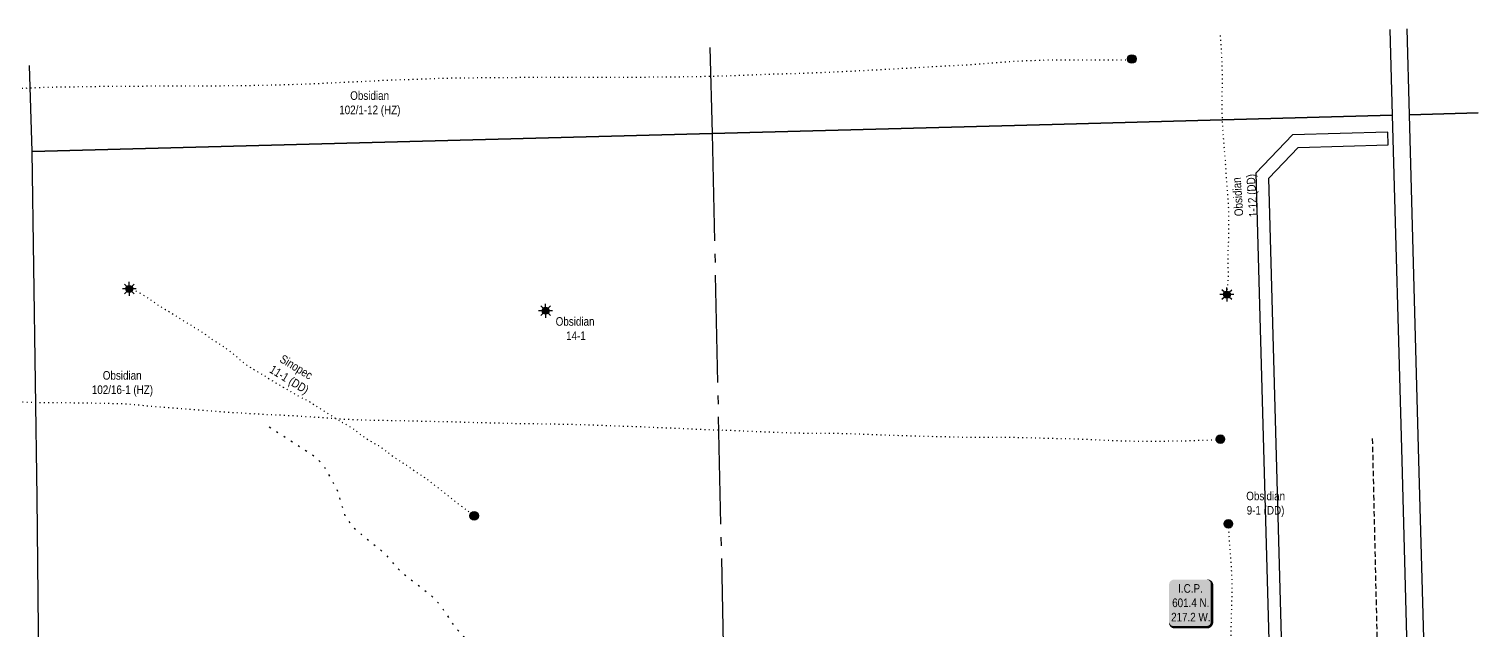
# Model space of a CAD drawing. Extents: x 626550 to 632078, y 5902939 to 5909485.
# Drawn here: x 630006 to 631694, y 5906220 to 5906919 of the extents above; entities that cross this region are included whole.
import ezdxf

# ---------------------------------------------------------------- set-up
doc = ezdxf.new("R2010")
doc.units = 0
doc.header["$LTSCALE"] = 5
for name, pattern in [('foc-DOT', [1, 0.2, -0.8]), ('foc-QUARTERLINE', [33, 25, -3, 2, -3]), ('foc-WHEELTRACKS', [2, 0.4, -1.6]), ('UG_PIPE', [1.875, 1.25, -0.625])]:
    doc.linetypes.add(name, pattern=pattern)
for name, color, linetype in [('AB_SEC_N83UTMz11', 7, 'Continuous'), ('ABADATA-DRILL', 8, 'foc-DOT'), ('ABADATA-DRILL-T', 8, 'Continuous'), ('AS-PIPE-UG', 44, 'UG_PIPE'), ('C-RW', 13, 'Continuous'), ('CG-NOTES', 7, 'Continuous'), ('L-SEC', 7, 'Continuous'), ('L-SECQ', 8, 'foc-QUARTERLINE'), ('T-WATER-P3', 160, 'foc-WHEELTRACKS')]:
    doc.layers.add(name, color=color, linetype=linetype)
doc.styles.add('80', font='ARIALN.TTF', dxfattribs={"height": 10})
doc.styles.add('80L', font='ARIALN.TTF', dxfattribs={"height": 10})

# ---------------------------------------------------------------- blocks, each defined once
blk = doc.blocks.new('GAS')
h = blk.add_hatch(color=255)
h.dxf.hatch_style = 1
edge = h.paths.add_edge_path()
edge.add_arc((0, 0), 0.9, 0, 360)
for p, q in [((-0.81, 0), (-1.62, 0)), ((-0.57, 0.57), (-1.14, 1.14)), ((0, 0.81), (0, 1.62)), ((0.57, 0.57), (1.14, 1.14)), ((1.62, 0), (0.81, 0)), ((-0.57, -0.57), (-1.14, -1.14)), ((0, -0.81), (0, -1.62)), ((1.14, -1.14), (0.57, -0.57))]:
    blk.add_line(p, q)
blk.add_circle((0, 0), 0.8)
blk = doc.blocks.new('BH-Existing')
at = {"layer": 'ABADATA-DRILL-T'}
h = blk.add_hatch(color=256, dxfattribs=at)
h.dxf.hatch_style = 1
edge = h.paths.add_edge_path()
edge.add_arc((0, 0), 0.5, 0, 360)
blk.add_circle((0, 0), 0.5, dxfattribs=at)
blk = doc.blocks.new('*U527')
h = blk.add_hatch(color=255)
edge = h.paths.add_edge_path()
edge.add_line((-19, -28.5), (19, -28.5))
edge.add_arc((19, -22.5), 6, 270, 360)
edge.add_line((25, -22.5), (25, 21))
edge.add_arc((19, 21), 6, 0, 90)
edge.add_line((19, 27), (-19, 27))
edge.add_arc((-19, 21), 6, 90, 180)
edge.add_line((-25, 21), (-25, -22.5))
edge.add_arc((-19, -22.5), 6, 180, 270)
at = {"color": 14, "flags": 128}
blk.add_lwpolyline([(-19, -28.5, 3, 3, 0), (19, -28.5, 3, 3, 0.414214), (25, -22.5, 3, 3, 0), (25, 21, 3, 0, 0.414214), (19, 27, 0, 0, 0), (-19, 27, 0, 0, 0.414214), (-25, 21, 0, 0, 0), (-25, -22.5, 0, 3, 0.414214)], format="xyseb", close=True, dxfattribs=at)
at = {"color": 14, "style": '80'}
blk.add_attdef('ENTER_TEXT_001', (-26.8, -4.9), '', height=10, dxfattribs=at)

msp = doc.modelspace()

# ---------------------------------------------------------------- linework, layer by layer
at = {"layer": 'AB_SEC_N83UTMz11'}
for p, q in [((631590.795, 5906918.708), (631593.55, 5906818.778)), ((631613.652, 5906819.363), (631610.896, 5906919.293)), ((630010.18, 5906776.848), (630007.157, 5906876.777)), ((631197.745, 5906808.165), (630801.939, 5906797.551)), ((631593.55, 5906818.778), (631197.745, 5906808.165)), ((631693.508, 5906821.689), (631613.652, 5906819.363)), ((630801.939, 5906797.551), (630406.061, 5906787.2)), ((630406.061, 5906787.2), (630010.18, 5906776.848))]:
    msp.add_line(p, q, dxfattribs=at)
at = {"layer": 'ABADATA-DRILL', "flags": 128}
for points in [[(630124.611, 5906617.2), (630124.611, 5906617.2), (630124.441, 5906617.205), (630123.992, 5906617.153), (630123.557, 5906616.971), (630123.292, 5906616.784), (630123.136, 5906616.649), (630123.325, 5906616.684), (630123.85, 5906616.889), (630124.375, 5906617.063), (630124.545, 5906617.078), (630124.725, 5906617.073), (630124.936, 5906617.048), (630125.228, 5906616.986), (630125.702, 5906616.839), (630126.318, 5906616.606), (630127.006, 5906616.335), (630127.735, 5906616.025), (630128.495, 5906615.645), (630129.307, 5906615.227), (630130.211, 5906614.732), (630131.257, 5906614.15), (630132.425, 5906613.512), (630133.704, 5906612.837), (630135.064, 5906612.133), (630136.525, 5906611.373), (630138.06, 5906610.495), (630139.647, 5906609.518), (630141.336, 5906608.463), (630143.118, 5906607.332), (630144.962, 5906606.112), (630146.889, 5906604.764), (630148.92, 5906603.299), (630150.993, 5906601.775), (630153.125, 5906600.242), (630155.347, 5906598.732), (630157.688, 5906597.276), (630160.118, 5906595.842), (630162.629, 5906594.37), (630165.161, 5906592.878), (630167.632, 5906591.415), (630170.012, 5906589.99), (630172.362, 5906588.553), (630176.961, 5906585.708), (630179.09, 5906584.326), (630181.158, 5906582.942), (630183.237, 5906581.558), (630185.305, 5906580.184), (630187.381, 5906578.9), (630189.575, 5906577.68), (630191.921, 5906576.393), (630194.381, 5906574.96), (630196.804, 5906573.446), (630199.115, 5906571.948), (630201.396, 5906570.49), (630203.687, 5906569.012), (630205.958, 5906567.553), (630208.117, 5906566.172), (630210.286, 5906564.751), (630212.459, 5906563.229), (630214.595, 5906561.577), (630216.793, 5906559.836), (630219.17, 5906558.131), (630221.706, 5906556.499), (630224.311, 5906554.9), (630226.925, 5906553.311), (630229.5, 5906551.711), (630232.046, 5906550.03), (630234.697, 5906548.211), (630237.39, 5906546.294), (630240.076, 5906544.307), (630242.693, 5906542.257), (630245.251, 5906540.166), (630247.759, 5906538.054), (630250.208, 5906535.94), (630252.596, 5906533.865), (630255.052, 5906531.841), (630257.617, 5906529.861), (630260.178, 5906528.03), (630262.714, 5906526.368), (630265.208, 5906524.806), (630267.7, 5906523.283), (630270.243, 5906521.772), (630272.745, 5906520.27), (630275.124, 5906518.855), (630277.341, 5906517.525), (630279.499, 5906516.183), (630281.636, 5906514.851), (630283.854, 5906513.471), (630286.134, 5906512.053), (630288.394, 5906510.634), (630290.682, 5906509.256), (630292.97, 5906507.908), (630295.228, 5906506.559), (630297.435, 5906505.209), (630299.704, 5906503.83), (630302.278, 5906502.24), (630304.546, 5906500.902), (630306.861, 5906499.634), (630309.136, 5906498.396), (630311.281, 5906497.134), (630313.347, 5906495.83), (630315.483, 5906494.538), (630317.698, 5906493.288), (630319.943, 5906492.069), (630322.236, 5906490.861), (630324.71, 5906489.658), (630327.347, 5906488.36), (630330.217, 5906486.928), (630333.091, 5906485.356), (630335.807, 5906483.689), (630338.467, 5906481.911), (630341.26, 5906480.007), (630344.223, 5906478.097), (630347.185, 5906476.257), (630350.015, 5906474.464), (630352.684, 5906472.706), (630355.332, 5906470.988), (630358.07, 5906469.252), (630360.776, 5906467.595), (630363.432, 5906465.947), (630366.148, 5906464.301), (630368.882, 5906462.725), (630371.535, 5906461.207), (630374.026, 5906459.754), (630376.424, 5906458.369), (630381.255, 5906455.49), (630383.607, 5906453.974), (630387.833, 5906450.898), (630389.726, 5906449.349), (630393.58, 5906446.324), (630397.608, 5906443.522), (630399.604, 5906442.226), (630401.569, 5906440.96), (630403.654, 5906439.706), (630405.931, 5906438.378), (630408.28, 5906437.012), (630410.638, 5906435.655), (630413.178, 5906434.214), (630415.621, 5906432.651), (630417.917, 5906431.033), (630420.131, 5906429.423), (630422.266, 5906427.81), (630424.411, 5906426.188), (630426.536, 5906424.596), (630428.629, 5906423.042), (630430.701, 5906421.538), (630432.701, 5906420.102), (630434.7, 5906418.687), (630436.759, 5906417.292), (630438.908, 5906415.9), (630441.107, 5906414.48), (630443.42, 5906412.963), (630445.794, 5906411.367), (630448.22, 5906409.732), (630450.655, 5906408.108), (630453.131, 5906406.445), (630455.618, 5906404.783), (630458.064, 5906403.129), (630460.521, 5906401.445), (630462.987, 5906399.772), (630465.474, 5906398.11), (630467.951, 5906396.406), (630470.421, 5906394.623), (630472.872, 5906392.79), (630475.334, 5906390.916), (630477.797, 5906388.993), (630480.282, 5906387.02), (630482.757, 5906385.037), (630485.224, 5906383.003), (630487.71, 5906380.961), (630501.562, 5906370.095), (630505.884, 5906366.802), (630524.608, 5906352.618)], [(631420.505, 5905809.482), (631420.505, 5905809.482), (631420.455, 5905809.5), (631420.098, 5905810.111), (631419.792, 5905811.773), (631420.06, 5905814.761), (631421.01, 5905818.739), (631422.221, 5905823.444), (631423.191, 5905828.523), (631423.734, 5905833.88), (631423.825, 5905839.625), (631423.763, 5905845.495), (631423.79, 5905851.428), (631423.685, 5905857.398), (631423.549, 5905863.416), (631423.345, 5905869.343), (631422.867, 5905875.092), (631422.273, 5905881.378), (631422.143, 5905887.547), (631422.676, 5905893.954), (631423.571, 5905900.681), (631424.617, 5905907.743), (631425.24, 5905914.532), (631425.251, 5905922.456), (631425.091, 5905930.054), (631424.958, 5905938.144), (631424.809, 5905946.453), (631424.649, 5905954.421), (631424.224, 5905962.943), (631423.458, 5905971.835), (631422.524, 5905980.673), (631421.652, 5905989.802), (631420.816, 5905999.063), (631419.727, 5906008.456), (631418.779, 5906017.803), (631417.951, 5906026.764), (631416.866, 5906036.738), (631416.014, 5906045.868), (631415.243, 5906054.93), (631414.353, 5906064.349), (631413.501, 5906073.829), (631412.766, 5906083.062), (631411.817, 5906092.83), (631410.889, 5906101.798), (631410.071, 5906111.129), (631409.44, 5906120.595), (631408.986, 5906130.146), (631408.515, 5906139.597), (631408.014, 5906149.077), (631407.584, 5906158.498), (631407.243, 5906167.962), (631406.811, 5906177.434), (631406.388, 5906186.966), (631406.195, 5906196.484), (631406.143, 5906205.996), (631406.161, 5906215.501), (631406.227, 5906225.066), (631406.491, 5906234.717), (631406.735, 5906243.997), (631406.905, 5906253.426), (631407.314, 5906262.89), (631407.352, 5906272.415), (631406.949, 5906281.918), (631406.567, 5906291.411), (631405.984, 5906300.938), (631405.274, 5906310.002), (631404.597, 5906319.317), (631403.929, 5906328.642), (631402.821, 5906343.087)]]:
    msp.add_lwpolyline(points, dxfattribs=at)
at = {"layer": 'AS-PIPE-UG', "flags": 128}
msp.add_lwpolyline([(631570.415, 5906442.385), (631580.332, 5906015.444), (631581.262, 5905975.205), (631582.4, 5905942.35), (631583.651, 5905901.964), (631584.698, 5905859.9), (631585.312, 5905826.317), (631585.712, 5905793.397), (631586.859, 5905790.428), (631589.141, 5905786.932), (631592.273, 5905783.441), (631594.455, 5905782.105), (631605.06, 5905782.534), (631615.848, 5905782.527)], dxfattribs=at)
at = {"layer": 'L-SEC'}
for p, q in [((630801.939, 5906797.551), (631197.745, 5906808.165)), ((631197.745, 5906808.165), (631593.55, 5906818.778)), ((631593.55, 5906818.778), (631604.64, 5906416.861)), ((631613.652, 5906819.363), (631693.508, 5906821.689)), ((631624.743, 5906417.444), (631613.652, 5906819.363)), ((630406.061, 5906787.2), (630801.939, 5906797.551)), ((630010.18, 5906776.848), (630406.061, 5906787.2)), ((630015.845, 5906374.025), (630010.18, 5906776.848)), ((631604.64, 5906416.861), (631615.517, 5906014.113)), ((631635.623, 5906014.678), (631624.743, 5906417.444)), ((630020.078, 5905971.399), (630015.845, 5906374.025))]:
    msp.add_line(p, q, dxfattribs=at)
at = {"layer": 'L-SECQ'}
for p, q in [((630799.033, 5906897.744), (630801.939, 5906797.551)), ((630801.939, 5906797.551), (630819.182, 5905992.79))]:
    msp.add_line(p, q, dxfattribs=at)
at = {"layer": 'T-WATER-P3', "flags": 128}
msp.add_lwpolyline([(630286.203, 5906456.216), (630339.178, 5906421.839), (630349.664, 5906410.695), (630364.672, 5906383.814), (630374.436, 5906351.574), (630383.817, 5906339.229), (630395.049, 5906329.58), (630418.876, 5906310.304), (630439.445, 5906287.364), (630474.537, 5906259.976), (630484.72, 5906249.306), (630501.475, 5906224.228), (630511.909, 5906212.611), (630579.558, 5906153.596), (630619.712, 5906131.8), (630650.621, 5906121.291), (630664.072, 5906113.69), (630685.763, 5906094.553), (630711.853, 5906078.101), (630729.04, 5906073.82), (630747.183, 5906076.188), (630796.092, 5906062.355), (630815.028, 5906063.371), (630844.711, 5906077.24), (630862.19, 5906080.427), (630881.8, 5906080.037), (630899.321, 5906077.005), (630913.699, 5906070.607), (630978.379, 5906030.259), (631025.482, 5906014.679), (631062.802, 5905988.751), (631074.225, 5905978.278), (631101.772, 5905941.593), (631113.352, 5905932.422), (631190.676, 5905888.183)], dxfattribs=at)

# ---------------------------------------------------------------- block references
at = {"layer": 'ABADATA-DRILL-T', "xscale": 10.00000000000006, "yscale": 10.00000000000006, "zscale": 10.00000000000006}
for p in [(631290.318, 5906884.349), (631393.518, 5906441.768), (630524.608, 5906352.618), (631402.821, 5906343.087)]:
    msp.add_blockref('BH-Existing', p, dxfattribs=at)
at = {"layer": 'ABADATA-DRILL-T', "color": 6, "xscale": 5.000000000000024, "yscale": 5.000000000000024, "zscale": 5.000000000000024}
for p in [(630123.23, 5906616.667), (631401.058, 5906610.091), (630607.925, 5906591.25)]:
    msp.add_blockref('GAS', p, dxfattribs=at)
at = {"layer": 'CG-NOTES', "color": 3}
ref = msp.add_blockref('*U527', (631358.787, 5906251.355), dxfattribs=dict(at, xscale=1.000060583036093, yscale=1.000060583036093, zscale=1.000060583036093))
ref.add_attrib('ENTER_TEXT_001', 'I.C.P.', (631344.407, 5906262.978), dxfattribs={"layer": '0', "color": 14, "height": 10.0006, "style": '80'})
ref.add_attrib('ENTER_TEXT_002', '601.4 N.', (631337.418, 5906246.27), dxfattribs={"layer": '0', "color": 14, "height": 10.0006, "style": '80'})
ref.add_attrib('ENTER_TEXT_003', '217.2 W.', (631336.19, 5906229.561), dxfattribs={"layer": '0', "color": 14, "height": 10.0006, "style": '80'})

# ---------------------------------------------------------------- texts
at = {"layer": 'ABADATA-DRILL-T', "insert": (630366.973, 5906846.76), "char_height": 9.99574, "attachment_point": 1, "style": '80L', "bg_fill": 2}
msp.add_mtext_dynamic_manual_height_columns('\\pi13.442;Obsidian\\P\\pi0.67493;102/1-12 (HZ)', width=70.69958, gutter_width=50, heights=[0], dxfattribs=at)
at = {"layer": 'ABADATA-DRILL-T', "insert": (631411.139, 5906687.622), "char_height": 9.99574, "attachment_point": 1, "rotation": 93.815, "style": '80L', "bg_fill": 2}
msp.add_mtext_dynamic_manual_height_columns('\\pi13.442;Obsidian\\P\\pi11.185;1-12 (DD)', width=70.69958, gutter_width=50, heights=[0], dxfattribs=at)
at = {"layer": 'ABADATA-DRILL-T', "insert": (630610.147, 5906583.828), "char_height": 10, "attachment_point": 1, "style": '80L'}
msp.add_mtext_dynamic_manual_height_columns('\\pi9.4877;Obsidian\\P\\pi21.616;14-1', width=62.80905, gutter_width=50, heights=[0], dxfattribs=at)

# ---------------------------------------------------------------- next in the draw order: linework, layer by layer
at = {"layer": 'ABADATA-DRILL', "flags": 128}
msp.add_lwpolyline([(631401.718, 5906611.556), (631401.629, 5906611.154), (631401.315, 5906610.575), (631400.892, 5906610.303), (631400.395, 5906610.189), (631400.078, 5906610.091), (631400.248, 5906610.075), (631400.642, 5906610.296), (631401.083, 5906610.649), (631401.435, 5906610.928), (631401.745, 5906610.937), (631401.891, 5906610.701), (631401.966, 5906610.183), (631402.088, 5906609.366), (631402.053, 5906608.485), (631402.017, 5906608.324), (631402.001, 5906608.183), (631401.887, 5906608.34), (631401.729, 5906608.986), (631401.669, 5906610.055), (631401.722, 5906611.757), (631401.866, 5906614.172), (631402.039, 5906617.328), (631402.266, 5906621.065), (631402.561, 5906625.215), (631402.836, 5906629.774), (631402.966, 5906634.129), (631402.837, 5906639.148), (631402.544, 5906644.682), (631402.418, 5906650.341), (631402.491, 5906656.385), (631402.794, 5906662.816), (631403.094, 5906669.366), (631403.428, 5906676.098), (631403.483, 5906683.152), (631403.385, 5906690.352), (631403.453, 5906698.037), (631403.37, 5906705.758), (631403.091, 5906713.673), (631402.662, 5906721.985), (631402.038, 5906730.471), (631401.258, 5906739.132), (631400.613, 5906748.008), (631400.016, 5906756.965), (631399.321, 5906766.189), (631398.602, 5906775.223), (631397.864, 5906784.576), (631397.109, 5906794.149), (631396.462, 5906802.734), (631396.006, 5906812.015), (631395.787, 5906821.403), (631395.549, 5906830.37), (631395.512, 5906839.712), (631395.877, 5906849.306), (631396.044, 5906859.214), (631395.855, 5906868.583), (631395.681, 5906878.171), (631395.334, 5906887.125), (631394.727, 5906896.072), (631394.134, 5906905.589), (631393.601, 5906913.611)], dxfattribs=at)

# ---------------------------------------------------------------- next in the draw order: texts
at = {"layer": 'ABADATA-DRILL-T', "insert": (630298.762, 5906543.17), "char_height": 9.99574, "attachment_point": 1, "rotation": 328.549691, "style": '80L', "bg_fill": 3, "box_fill_scale": 1.15, "bg_fill_color": 256, "bg_fill_true_color": 256, "bg_fill_transparency": 0}
msp.add_mtext_dynamic_manual_height_columns('\\pi4.4592;Sinopec\\P\\pi0.67157;11-1 (DD)', width=49.6718, gutter_width=50, heights=[0], dxfattribs=at)
at = {"layer": 'ABADATA-DRILL-T', "insert": (630078.915, 5906521.029), "char_height": 9.99574, "attachment_point": 1, "style": '80L', "bg_fill": 2}
msp.add_mtext_dynamic_manual_height_columns('\\pi13.442;Obsidian\\P\\pi0.67493;102/16-1 (HZ)', width=70.69958, gutter_width=50, heights=[0], dxfattribs=at)
at = {"layer": 'ABADATA-DRILL-T', "insert": (631420.74, 5906380.652), "char_height": 9.99574, "attachment_point": 1, "style": '80L', "bg_fill": 3, "box_fill_scale": 1.15, "bg_fill_color": 256, "bg_fill_true_color": 256, "bg_fill_transparency": 0}
msp.add_mtext_dynamic_manual_height_columns('\\pi2.9285;Obsidian\\P\\pi3.4705;9-1 (DD)', width=49.6718, gutter_width=50, heights=[0], dxfattribs=at)

# ---------------------------------------------------------------- next in the draw order: linework, layer by layer
at = {"layer": 'ABADATA-DRILL', "flags": 128}
for points in [[(628930.888, 5906555.034), (628930.947, 5906555.055), (628931.137, 5906555.06), (628931.359, 5906554.996), (628931.632, 5906554.874), (628931.906, 5906554.751), (628932.089, 5906554.636), (628932.212, 5906554.509), (628932.277, 5906554.341), (628932.232, 5906554.14), (628932.184, 5906554.088), (628932.205, 5906554.049), (628932.226, 5906554.019), (628932.106, 5906554.016), (628931.83, 5906554.209), (628931.387, 5906554.317), (628930.906, 5906554.344), (628930.484, 5906554.422), (628930.034, 5906554.42), (628929.51, 5906554.186), (628928.935, 5906553.99), (628928.963, 5906553.701), (628929.46, 5906553.064), (628930.039, 5906553.14), (628931.004, 5906554.066), (628931.633, 5906554.834), (628931.659, 5906554.984), (628931.706, 5906555.096), (628931.735, 5906555.127), (628931.956, 5906555.473), (628932.661, 5906556.412), (628933.862, 5906557.875), (628935.621, 5906559.763), (628937.814, 5906561.894), (628940.301, 5906564.282), (628943.297, 5906567.064), (628946.982, 5906570.245), (628951.15, 5906573.709), (628955.6, 5906577.451), (628960.414, 5906581.793), (628965.93, 5906586.824), (628972.287, 5906592.178), (628979.125, 5906597.515), (628986.237, 5906603.099), (628993.726, 5906609.144), (629001.673, 5906615.632), (629009.992, 5906622.429), (629018.766, 5906629.449), (629027.967, 5906636.551), (629037.308, 5906643.656), (629046.489, 5906650.748), (629055.769, 5906657.911), (629065.254, 5906665.231), (629074.952, 5906672.816), (629084.943, 5906680.689), (629095.048, 5906688.766), (629105.279, 5906696.996), (629115.64, 5906705.239), (629126.151, 5906713.477), (629136.799, 5906721.808), (629147.546, 5906730.182), (629158.395, 5906738.499), (629169.223, 5906746.835), (629172.31, 5906749.219), (629180.222, 5906755.156), (629191.429, 5906763.172), (629202.715, 5906770.86), (629214.266, 5906778.395), (629225.994, 5906785.656), (629237.875, 5906792.4), (629250.073, 5906798.552), (629262.536, 5906804.151), (629275.115, 5906809.184), (629288.105, 5906813.797), (629301.127, 5906817.941), (629314.39, 5906821.711), (629327.736, 5906824.984), (629341.149, 5906827.668), (629354.626, 5906829.783), (629368.239, 5906831.362), (629381.855, 5906832.421), (629395.516, 5906833.311), (629409.174, 5906834.291), (629422.847, 5906835.112), (629436.572, 5906835.493), (629450.27, 5906835.734), (629463.956, 5906836.095), (629477.59, 5906836.484), (629491.335, 5906836.846), (629504.99, 5906837.206), (629518.675, 5906837.606), (629532.348, 5906838.057), (629546.008, 5906838.577), (629559.687, 5906839.177), (629573.335, 5906839.807), (629587.131, 5906840.53), (629600.767, 5906841.21), (629614.427, 5906841.77), (629628.069, 5906842.249), (629641.708, 5906842.848), (629655.414, 5906843.56), (629669.075, 5906844.07), (629682.748, 5906844.52), (629696.412, 5906844.9), (629710.076, 5906844.95), (629723.77, 5906844.99), (629737.424, 5906845.04), (629751.191, 5906844.952), (629764.847, 5906844.912), (629778.536, 5906845.143), (629792.301, 5906845.505), (629806.068, 5906845.788), (629819.788, 5906846), (629833.473, 5906846.01), (629847.154, 5906846.15), (629860.803, 5906846.38), (629874.483, 5906846.54), (629888.181, 5906846.791), (629901.85, 5906847.041), (629915.509, 5906847.241), (629929.155, 5906847.6), (629942.939, 5906847.984), (629956.665, 5906848.335), (629970.393, 5906848.947), (629984.178, 5906849.69), (629997.866, 5906850.341), (630011.575, 5906850.902), (630025.325, 5906851.455), (630039.069, 5906851.867), (630052.869, 5906852.051), (630066.681, 5906852.174), (630080.408, 5906852.456), (630094.178, 5906852.659), (630108.012, 5906852.703), (630121.776, 5906852.726), (630135.529, 5906852.828), (630149.338, 5906853.052), (630163.11, 5906853.155), (630176.855, 5906853.167), (630190.629, 5906853.19), (630204.426, 5906853.133), (630218.161, 5906853.135), (630231.941, 5906853.298), (630245.752, 5906853.472), (630259.473, 5906853.603), (630273.273, 5906853.797), (630287.06, 5906854.1), (630300.864, 5906854.494), (630314.558, 5906854.895), (630328.241, 5906855.355), (630341.901, 5906855.905), (630355.569, 5906856.535), (630369.255, 5906857.216), (630382.914, 5906857.826), (630396.655, 5906858.358), (630410.29, 5906859.077), (630423.933, 5906859.887), (630437.625, 5906860.358), (630451.321, 5906860.718), (630465.061, 5906861.27), (630478.762, 5906861.781), (630492.566, 5906862.185), (630506.285, 5906862.397), (630519.957, 5906862.507), (630533.617, 5906862.707), (630547.32, 5906862.788), (630561.032, 5906862.889), (630574.724, 5906862.999), (630588.539, 5906863.023), (630602.341, 5906863.137), (630616.114, 5906863.2), (630629.879, 5906863.182), (630643.585, 5906863.173), (630657.28, 5906863.164), (630671.113, 5906863.248), (630684.856, 5906863.33), (630698.55, 5906863.371), (630712.234, 5906863.391), (630725.939, 5906863.392), (630739.751, 5906863.496), (630753.422, 5906863.636), (630767.093, 5906863.796), (630780.853, 5906863.999), (630794.501, 5906864.238), (630808.207, 5906864.569), (630821.84, 5906865.009), (630835.502, 5906865.509), (630849.153, 5906866.018), (630862.793, 5906866.558), (630876.455, 5906867.038), (630890.201, 5906867.4), (630903.985, 5906867.793), (630917.756, 5906868.316), (630931.416, 5906868.886), (630944.936, 5906869.432), (630958.593, 5906870.082), (630972.26, 5906870.762), (630986.025, 5906871.475), (630999.691, 5906872.195), (631013.455, 5906872.978), (631027.179, 5906873.75), (631040.844, 5906874.48), (631054.596, 5906875.332), (631068.29, 5906876.103), (631081.948, 5906876.753), (631095.602, 5906877.513), (631109.281, 5906878.474), (631122.856, 5906879.581), (631136.462, 5906880.67), (631150.091, 5906881.629), (631163.688, 5906882.268), (631177.329, 5906882.787), (631191.051, 5906883.299), (631204.719, 5906883.549), (631218.404, 5906883.539), (631232.081, 5906883.479), (631245.837, 5906883.422), (631259.503, 5906883.391), (631273.356, 5906883.466), (631291.348, 5906883.623)], [(628931.228, 5906540.016), (628931.205, 5906540.105), (628931.278, 5906540.377), (628931.489, 5906540.723), (628931.592, 5906540.956), (628931.669, 5906541.078), (628931.756, 5906541.201), (628931.872, 5906541.344), (628932.06, 5906541.399), (628932.288, 5906541.495), (628932.374, 5906541.657), (628932.445, 5906541.96), (628932.531, 5906542.112), (628932.869, 5906542.561), (628933.046, 5906542.676), (628933.255, 5906542.732), (628933.538, 5906542.629), (628933.714, 5906542.414), (628933.797, 5906542.296), (628933.949, 5906542.2), (628934.024, 5906542.022), (628934.022, 5906541.742), (628934.156, 5906541.606), (628934.288, 5906541.509), (628934.427, 5906541.183), (628934.591, 5906540.687), (628934.626, 5906540.118), (628934.594, 5906539.447), (628934.663, 5906538.738), (628934.81, 5906538.142), (628934.823, 5906538.002), (628934.834, 5906537.983), (628935.439, 5906537.819), (628937.143, 5906537.665), (628939.251, 5906537.772), (628941.502, 5906538.133), (628944.379, 5906538.281), (628947.836, 5906538.075), (628951.898, 5906537.684), (628956.645, 5906537.123), (628961.926, 5906536.415), (628967.62, 5906535.619), (628973.845, 5906534.767), (628980.982, 5906533.89), (628989.209, 5906532.993), (628998.184, 5906532.185), (629007.629, 5906531.381), (629017.344, 5906530.583), (629027.39, 5906529.775), (629037.829, 5906528.847), (629048.77, 5906527.833), (629060.212, 5906526.832), (629065.827, 5906526.334), (629071.996, 5906525.741), (629083.912, 5906524.543), (629095.736, 5906523.452), (629096.989, 5906523.346), (629107.679, 5906522.385), (629119.904, 5906521.256), (629132.254, 5906519.979), (629144.9, 5906518.431), (629157.727, 5906516.868), (629170.964, 5906515.306), (629184.283, 5906513.676), (629197.883, 5906512.003), (629211.429, 5906510.489), (629225.041, 5906509.147), (629238.245, 5906508.054), (629238.666, 5906508.025), (629252.463, 5906507.209), (629266.164, 5906506.639), (629279.951, 5906506.192), (629293.629, 5906505.712), (629307.303, 5906505.362), (629320.973, 5906505.172), (629334.665, 5906504.923), (629348.465, 5906504.756), (629362.143, 5906504.636), (629375.82, 5906504.556), (629389.56, 5906504.388), (629403.282, 5906504.139), (629416.971, 5906503.99), (629430.653, 5906503.72), (629444.328, 5906503.35), (629457.979, 5906503.11), (629471.667, 5906502.66), (629485.323, 5906501.859), (629498.991, 5906501.019), (629512.606, 5906500.287), (629526.268, 5906499.647), (629539.927, 5906499.146), (629553.656, 5906498.608), (629567.327, 5906498.047), (629581.183, 5906497.622), (629594.856, 5906497.322), (629608.513, 5906496.872), (629622.175, 5906496.241), (629635.847, 5906495.641), (629649.509, 5906495.011), (629663.191, 5906494.391), (629676.841, 5906493.83), (629690.488, 5906493.379), (629704.162, 5906493.039), (629717.835, 5906492.759), (629731.497, 5906492.509), (629745.185, 5906492.379), (629758.853, 5906492.259), (629772.623, 5906492.082), (629786.282, 5906491.952), (629799.955, 5906491.662), (629813.628, 5906491.341), (629827.308, 5906491.172), (629840.967, 5906491.011), (629854.64, 5906490.711), (629868.306, 5906490.321), (629881.97, 5906490.001), (629895.716, 5906489.573), (629909.497, 5906488.995), (629923.269, 5906488.378), (629936.922, 5906487.707), (629950.717, 5906486.98), (629964.471, 5906486.252), (629978.131, 5906485.692), (629991.818, 5906485.262), (630005.483, 5906484.892), (630019.267, 5906484.565), (630033.085, 5906484.459), (630046.801, 5906484.41), (630060.572, 5906484.203), (630074.383, 5906483.977), (630088.085, 5906483.737), (630101.796, 5906483.508), (630115.53, 5906483.17), (630129.162, 5906482.188), (630142.865, 5906480.759), (630156.493, 5906479.567), (630170.126, 5906478.516), (630183.882, 5906477.378), (630197.577, 5906476.278), (630211.248, 5906475.298), (630224.992, 5906474.229), (630238.673, 5906473.269), (630252.439, 5906472.482), (630266.188, 5906471.613), (630279.935, 5906470.805), (630293.597, 5906470.165), (630307.339, 5906469.556), (630321.094, 5906468.808), (630334.794, 5906467.869), (630348.567, 5906466.861), (630362.337, 5906465.934), (630376.066, 5906465.045), (630389.788, 5906464.406), (630403.603, 5906464.06), (630417.375, 5906463.793), (630431.106, 5906463.574), (630444.897, 5906463.347), (630458.562, 5906462.997), (630472.217, 5906462.617), (630485.948, 5906462.408), (630499.62, 5906462.118), (630513.268, 5906461.667), (630526.954, 5906461.248), (630540.627, 5906460.938), (630554.3, 5906460.658), (630567.976, 5906460.248), (630581.65, 5906459.938), (630595.327, 5906459.858), (630609.067, 5906459.65), (630622.729, 5906459.419), (630636.401, 5906459.159), (630650.076, 5906458.779), (630663.743, 5906458.339), (630677.461, 5906457.84), (630691.15, 5906457.33), (630704.759, 5906456.819), (630718.497, 5906456.34), (630732.159, 5906455.71), (630745.83, 5906455.13), (630759.349, 5906454.595), (630773.02, 5906454.025), (630786.681, 5906453.435), (630800.452, 5906452.837), (630814.128, 5906452.427), (630827.897, 5906451.92), (630841.61, 5906451.231), (630854.98, 5906450.672), (630869.04, 5906450.153), (630882.74, 5906449.603), (630896.396, 5906449.173), (630910.07, 5906448.843), (630923.771, 5906448.623), (630937.386, 5906448.632), (630951.043, 5906448.542), (630964.699, 5906448.151), (630978.458, 5906447.633), (630992.168, 5906447.064), (631005.926, 5906446.616), (631019.592, 5906446.186), (631033.39, 5906445.729), (631047.125, 5906445.341), (631060.799, 5906445.001), (631074.464, 5906444.661), (631088.148, 5906444.331), (631101.827, 5906444.151), (631115.472, 5906444.15), (631129.145, 5906444.231), (631142.823, 5906444.111), (631156.504, 5906443.891), (631170.277, 5906443.624), (631183.944, 5906443.153), (631197.719, 5906442.816), (631211.37, 5906442.575), (631225.045, 5906442.205), (631238.726, 5906441.636), (631252.368, 5906441.005), (631266.098, 5906440.446), (631279.858, 5906439.888), (631293.652, 5906439.571), (631307.318, 5906439.501), (631321.121, 5906439.585), (631334.794, 5906439.655), (631348.446, 5906439.795), (631362.109, 5906440.225), (631375.781, 5906440.695), (631379.55, 5906440.787), (631394.549, 5906441.043)]]:
    msp.add_lwpolyline(points, dxfattribs=at)
at = {"layer": 'C-RW', "flags": 128}
msp.add_lwpolyline([(631539.557, 5905887.494), (631539.012, 5905988.361), (631470.994, 5905986.29), (631449.938, 5906745.464), (631483.979, 5906781.393), (631588.878, 5906784.315), (631588.461, 5906799.305), (631477.36, 5906796.21), (631434.776, 5906751.264), (631456.421, 5905970.844), (631524.1, 5905972.905), (631524.562, 5905887.413), (631539.557, 5905887.494)], close=True, dxfattribs=at)

doc.saveas('drawing.dxf')
